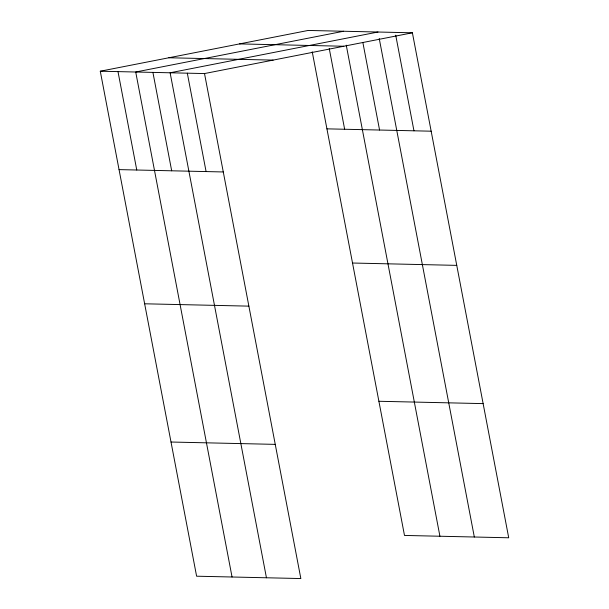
<?xml version="1.0" encoding="UTF-8"?>
<svg xmlns="http://www.w3.org/2000/svg" width="609" height="609" viewBox="0 0 609 609"><rect width="100%" height="100%" fill="white"/><g stroke="black" fill="none" stroke-linecap="round" stroke-linejoin="round"><path stroke-width="0.91" d="M100.279 71.215L204.51 73.56L300.846 578.55L196.608 576.205L100.279 71.215L308.154 30.45L412.392 32.795L508.721 537.785L404.49 535.44L312.227 51.803M343.598 31.249L135.716 72.007L232.052 577.005M377.991 32.018L170.117 72.783L266.445 577.774M204.51 73.56L412.392 32.795M239.558 43.901L343.788 46.246M168.876 57.764L273.114 60.108M326.926 128.849L431.164 131.194M119.044 169.614L223.282 171.959M352.52 263.027L456.758 265.372M144.645 303.792L248.875 306.137M378.889 401.27L483.127 403.615M171.015 442.027L275.253 444.372M395.721 35.193L413.96 130.813M379.232 38.519L474.327 537.016M362.918 42.775L379.567 130.037M346.255 45.173L439.926 536.24M329.241 48.484L344.648 129.253M187.313 73.171L206.086 171.571M152.912 72.395L171.685 170.802M117.994 71.611L136.766 170.01"/></g></svg>
